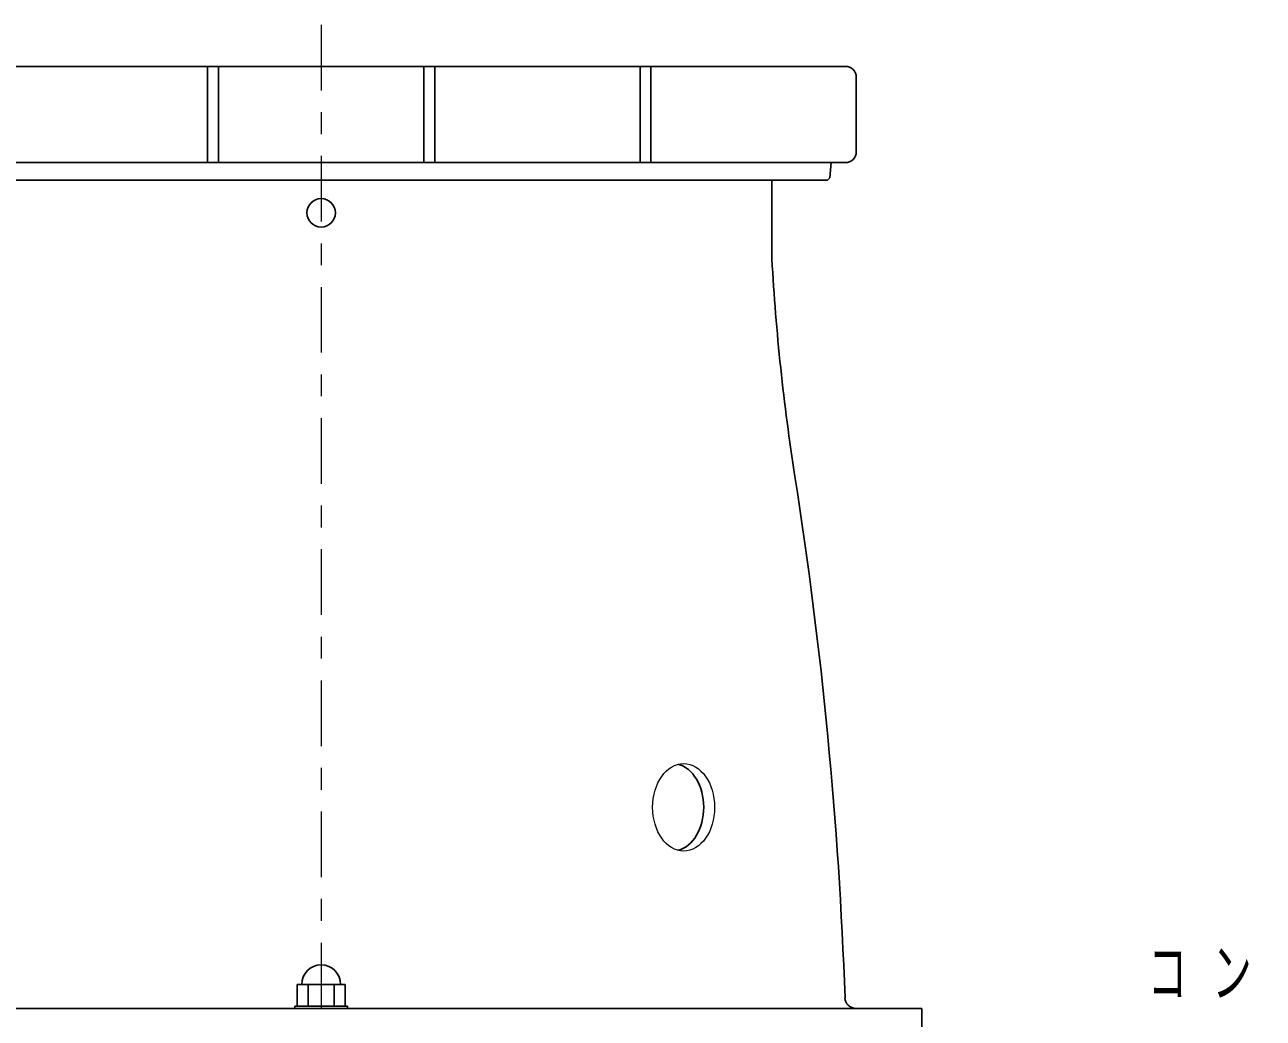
# Model space of a CAD drawing. Units: millimetres on the paper, scale 1:10. Extents: x -365 to 0, y 0 to 257.
# Drawn here: x -126.5 to -69.8, y 104.4 to 149.9 of the extents above; entities that cross this region are included whole.
import ezdxf

# ---------------------------------------------------------------- set-up
doc = ezdxf.new("R2010")
doc.units = ezdxf.units.MM
doc.linetypes.add('USER2', pattern=[6, 3, -1, 1, -1])
doc.layers.add('1_10', color=7, linetype='Continuous', lineweight=25)
doc.styles.add('ＭＳ ゴシック', font='')
doc.styles.get('ＭＳ ゴシック').set_extended_font_data('MS Gothic')

msp = doc.modelspace()

# ---------------------------------------------------------------- linework, layer by layer
at = {"layer": '1_10', "linetype": 'USER2', "lineweight": 13}
msp.add_line((-112.973, 149.873), (-112.973, 74.436), dxfattribs=at)
at = {"layer": '1_10', "color": 3}
for p, q in [((-88.973, 147.968), (-136.973, 147.968)), ((-118.173, 147.968), (-118.173, 143.568)), ((-117.673, 147.968), (-117.673, 143.568)), ((-108.273, 147.968), (-108.273, 143.568)), ((-107.773, 147.968), (-107.773, 143.568)), ((-98.373, 147.968), (-98.373, 143.568)), ((-97.873, 147.968), (-97.873, 143.568)), ((-88.473, 147.468), (-88.473, 144.068)), ((-88.973, 143.568), (-136.973, 143.568)), ((-89.683, 142.877), (-89.623, 143.568)), ((-136.153, 142.768), (-89.793, 142.768)), ((-92.337, 142.768), (-92.337, 139.158)), ((-89.793, 142.768), (-89.683, 142.877)), ((-111.873, 105.968), (-114.073, 105.968)), ((-114.073, 105.968), (-114.073, 104.968)), ((-113.573, 105.968), (-113.573, 104.968)), ((-112.373, 105.968), (-112.373, 104.968)), ((-111.873, 105.968), (-111.873, 104.968)), ((-111.773, 104.968), (-114.173, 104.968)), ((-114.173, 104.968), (-114.173, 104.868)), ((-111.773, 104.968), (-111.773, 104.868)), ((-134.862, 104.868), (-85.473, 104.868)), ((-85.473, 104.868), (-85.473, 103.968))]:
    msp.add_line(p, q, dxfattribs=at)
msp.add_circle((-112.973, 141.268), 0.65, dxfattribs=at)
for centre, radius, start, end in [((-88.973, 147.468), 0.5, 0, 90), ((-88.973, 144.068), 0.5, 270, 0), ((7.508, 144.717), 100, 183.18663, 188.92298), ((-288.861, 98.185), 200, 2.05307, 8.92299), ((-112.973, 105.968), 0.891, 0, 180), ((-88.49, 105.368), 0.5, 182.0531, 270)]:
    msp.add_arc(centre, radius, start, end, dxfattribs=at)
at = {"layer": '1_10', "lineweight": 13}
msp.add_ellipse((-96.377, 114.068), major_axis=(0, 2), ratio=0.709351, dxfattribs=at)
at = {"layer": '1_10', "color": 3}
msp.add_ellipse((-96.877, 114.068), major_axis=(0, 2), ratio=0.709351, start_param=3.32128, end_param=6.108497, dxfattribs=at)

# ---------------------------------------------------------------- texts
at = {"layer": '1_10', "insert": (-75.124, 106.452), "char_height": 2.199, "attachment_point": 4, "style": 'ＭＳ ゴシック'}
msp.add_mtext('\\T1.64;\\W0.6;コンクリート', dxfattribs=at)

doc.saveas('drawing.dxf')
